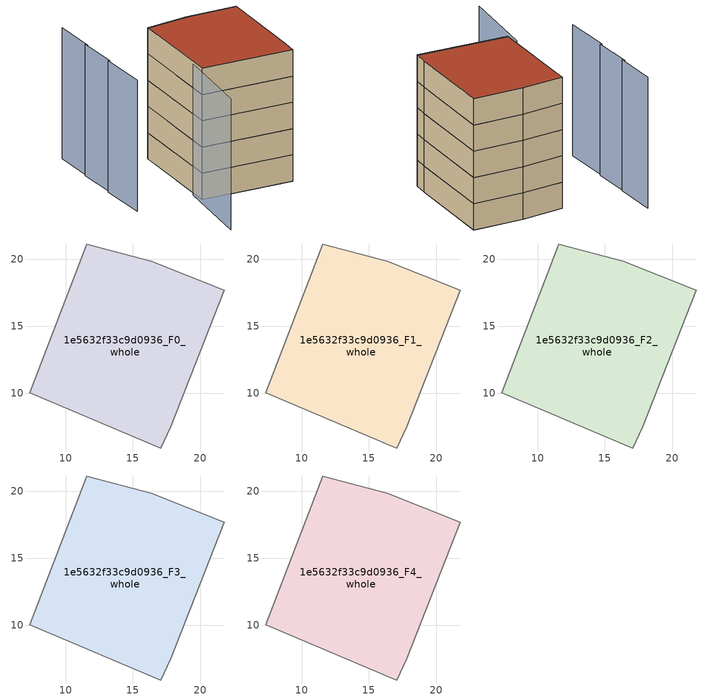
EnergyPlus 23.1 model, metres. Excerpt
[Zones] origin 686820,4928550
1e5632f33c9d0936_F0_whole
 floor ground (EU_floor_Construction): 17.81,7.51 21.81,17.7 16.34,19.84 11.56,21.12 7.3,10.03 17.08,5.92 z0
 wall adiabatic (EU_wall_Construction): 7.3,10.03 11.56,21.12 16.34,19.84 21.81,17.7 17.81,7.51 17.08,5.92 7.3,10.03 z0:3
1e5632f33c9d0936_F1_whole
 floor to 1e5632f33c9d0936_F0_whole (EU_floor_Construction): 17.8,7.51 21.81,17.7 16.34,19.84 11.56,21.12 7.29,10.03 17.08,5.92 z3
 wall adiabatic (EU_wall_Construction): 7.3,10.03 11.56,21.12 16.34,19.84 21.81,17.7 17.81,7.51 17.08,5.92 7.3,10.03 z3:6
1e5632f33c9d0936_F2_whole
 floor to 1e5632f33c9d0936_F1_whole (EU_floor_Construction): 17.8,7.51 21.81,17.7 16.34,19.84 11.56,21.12 7.29,10.03 17.08,5.92 z6
 wall adiabatic (EU_wall_Construction): 7.3,10.03 11.56,21.12 16.34,19.84 21.81,17.7 17.81,7.51 17.08,5.92 7.3,10.03 z6:9
1e5632f33c9d0936_F3_whole
 floor to 1e5632f33c9d0936_F2_whole (EU_floor_Construction): 17.8,7.51 21.81,17.7 16.34,19.84 11.56,21.12 7.29,10.03 17.08,5.92 z9
 wall adiabatic (EU_wall_Construction): 7.3,10.03 11.56,21.12 16.34,19.84 21.81,17.7 17.81,7.51 17.08,5.92 7.3,10.03 z9:12
1e5632f33c9d0936_F4_whole
 floor to 1e5632f33c9d0936_F3_whole (EU_floor_Construction): 17.8,7.51 21.81,17.7 16.34,19.84 11.56,21.12 7.29,10.03 17.08,5.92 z12
 wall adiabatic (EU_wall_Construction): 7.3,10.03 11.56,21.12 16.34,19.84 21.81,17.7 17.81,7.51 17.08,5.92 7.3,10.03 z12:15
 roof outside (EU_roof_Construction): 21.81,17.7 17.81,7.51 17.08,5.92 7.3,10.03 11.56,21.12 16.34,19.84 z15
shading: 3.3,2.71 7.51,11.43 / 5.79,27.93 4.09,22.95 / 2.4,18.76 0.61,13.22 / 4.08,23.33 2.59,18.7 z0:15
[Building]
EU S2 Campaign: North Axis=0; Terrain=City; Solar Distribution=FullExterior
[Site:Location]
Bologna: Latitude=44.5; Longitude=11.25; Time Zone=1; Elevation=37
[SizingPeriod:WeatherFileDays]
AnnualSizingPeriod: Begin Month=1; Begin Day of Month=1; End Month=12; End Day of Month=31; Day of Week for Start Day=Monday; Use Weather File Daylight Saving Period=No; Use Weather File Rain and Snow Indicators=No
[MATERIAL]
EU_InternalMass_Material: Roughness=MediumRough; Thickness=0.1; Conductivity=1; Density=1800; Specific Heat=900; Thermal Absorptance=0.9; Solar Absorptance=0.7; Visible Absorptance=0.7
[MATERIAL:NOMASS] Roughness=MediumRough; Thermal Absorptance=0.9; Solar Absorptance=0.7; Visible Absorptance=0.7
Name | Thermal Resistance
EU_wall_NoMass | 0.905828
EU_roof_NoMass | 0.37593
EU_floor_NoMass | 0.67114
[CONSTRUCTION]
EU_wall_Construction: EU_wall_NoMass
EU_roof_Construction: EU_roof_NoMass
EU_floor_Construction: EU_floor_NoMass
EU_InternalMass_Construction: EU_InternalMass_Material
[ZONE] Type=1; Multiplier=1; Ceiling Height=autocalculate; Volume=401.065; Floor Area=autocalculate; Part of Total Floor Area=Yes
1e5632f33c9d0936_F0_whole; 1e5632f33c9d0936_F1_whole; 1e5632f33c9d0936_F2_whole; 1e5632f33c9d0936_F3_whole; 1e5632f33c9d0936_F4_whole
[INTERNALMASS] Construction=EU_InternalMass_Construction; Surface Area=133.688
Name | Zone or ZoneList
1e5632f33c9d0936_F0_whole_EU_InternalMass | 1e5632f33c9d0936_F0_whole
1e5632f33c9d0936_F1_whole_EU_InternalMass | 1e5632f33c9d0936_F1_whole
1e5632f33c9d0936_F2_whole_EU_InternalMass | 1e5632f33c9d0936_F2_whole
1e5632f33c9d0936_F3_whole_EU_InternalMass | 1e5632f33c9d0936_F3_whole
1e5632f33c9d0936_F4_whole_EU_InternalMass | 1e5632f33c9d0936_F4_whole
[OTHEREQUIPMENT] Fuel Type=Electricity; Design Level Calculation Method=Watts/Area; Power per Zone Floor Area=1; Fraction Latent=0; Fraction Radiant=0; Fraction Lost=0; Carbon Dioxide Generation Rate=0; EndUse Subcategory=EU_Step8_InternalGains
Name | Zone or ZoneList or Space or SpaceList | Schedule
EU_Step8_InternalGain_1e5632f33c9d0936_F0_whole_f000 | 1e5632f33c9d0936_F0_whole | EU_Step8_GainSchedule_1e5632f33c9d0936_F0_whole_f000
EU_Step8_InternalGain_1e5632f33c9d0936_F1_whole_f000 | 1e5632f33c9d0936_F1_whole | EU_Step8_GainSchedule_1e5632f33c9d0936_F1_whole_f000
EU_Step8_InternalGain_1e5632f33c9d0936_F2_whole_f000 | 1e5632f33c9d0936_F2_whole | EU_Step8_GainSchedule_1e5632f33c9d0936_F2_whole_f000
EU_Step8_InternalGain_1e5632f33c9d0936_F3_whole_f000 | 1e5632f33c9d0936_F3_whole | EU_Step8_GainSchedule_1e5632f33c9d0936_F3_whole_f000
EU_Step8_InternalGain_1e5632f33c9d0936_F4_whole_f000 | 1e5632f33c9d0936_F4_whole | EU_Step8_GainSchedule_1e5632f33c9d0936_F4_whole_f000
[ZONEVENTILATION:DESIGNFLOWRATE] Schedule=EU_AlwaysOn; Design Flow Rate Calculation Method=AirChanges/Hour; Air Changes per Hour=0.73129; Ventilation Type=Natural; Fan Pressure Rise=0; Fan Total Efficiency=1; Constant Term Coefficient=1; Temperature Term Coefficient=0; Velocity Term Coefficient=0; Velocity Squared Term Coefficient=0; Minimum Indoor Temperature=-100; Maximum Indoor Temperature=100; Delta Temperature=-100; Minimum Outdoor Temperature=-100; Maximum Outdoor Temperature=100; Maximum Wind Speed=40
Name | Zone or ZoneList or Space or SpaceList
EU_ConstantAir_1e5632f33c9d0936_F0_whole | 1e5632f33c9d0936_F0_whole
EU_ConstantAir_1e5632f33c9d0936_F1_whole | 1e5632f33c9d0936_F1_whole
EU_ConstantAir_1e5632f33c9d0936_F2_whole | 1e5632f33c9d0936_F2_whole
EU_ConstantAir_1e5632f33c9d0936_F3_whole | 1e5632f33c9d0936_F3_whole
EU_ConstantAir_1e5632f33c9d0936_F4_whole | 1e5632f33c9d0936_F4_whole
[HVACTEMPLATE:THERMOSTAT] Constant Heating Setpoint=20; Constant Cooling Setpoint=50
EU_HeatOnly_1e5632f33c9d0936_F0_whole; EU_HeatOnly_1e5632f33c9d0936_F1_whole; EU_HeatOnly_1e5632f33c9d0936_F2_whole; EU_HeatOnly_1e5632f33c9d0936_F3_whole; EU_HeatOnly_1e5632f33c9d0936_F4_whole
[HVACTEMPLATE:ZONE:IDEALLOADSAIRSYSTEM] System Availability Schedule=EU_AlwaysOn; Maximum Heating Supply Air Temperature=50; Minimum Cooling Supply Air Temperature=13; Maximum Heating Supply Air Humidity Ratio=0.0156; Minimum Cooling Supply Air Humidity Ratio=0.0077; Heating Limit=NoLimit; Cooling Limit=NoLimit; Heating Availability Schedule=EU_AlwaysOn; Cooling Availability Schedule=EU_CoolingOff; Dehumidification Control Type=ConstantSensibleHeatRatio; Cooling Sensible Heat Ratio=0.7; Dehumidification Setpoint=60; Humidification Control Type=None; Humidification Setpoint=30; Outdoor Air Method=None; Outdoor Air Flow Rate per Person=0.00944; Outdoor Air Flow Rate per Zone Floor Area=0; Outdoor Air Flow Rate per Zone=0; Demand Controlled Ventilation Type=None; Outdoor Air Economizer Type=NoEconomizer; Heat Recovery Type=None; Sensible Heat Recovery Effectiveness=0.7; Latent Heat Recovery Effectiveness=0.65
Name | Template Thermostat
1e5632f33c9d0936_F0_whole | EU_HeatOnly_1e5632f33c9d0936_F0_whole
1e5632f33c9d0936_F1_whole | EU_HeatOnly_1e5632f33c9d0936_F1_whole
1e5632f33c9d0936_F2_whole | EU_HeatOnly_1e5632f33c9d0936_F2_whole
1e5632f33c9d0936_F3_whole | EU_HeatOnly_1e5632f33c9d0936_F3_whole
1e5632f33c9d0936_F4_whole | EU_HeatOnly_1e5632f33c9d0936_F4_whole
[SIZING:ZONE] Zone Cooling Design Supply Air Temperature Input Method=SupplyAirTemperature; Zone Cooling Design Supply Air Temperature=13; Zone Heating Design Supply Air Temperature Input Method=SupplyAirTemperature; Zone Heating Design Supply Air Temperature=50; Zone Cooling Design Supply Air Humidity Ratio=0.008; Zone Heating Design Supply Air Humidity Ratio=0.008; Cooling Design Air Flow Method=DesignDay; Cooling Design Air Flow Rate=0; Cooling Minimum Air Flow per Zone Floor Area=0.000762; Cooling Minimum Air Flow=0; Cooling Minimum Air Flow Fraction=0.2; Heating Design Air Flow Method=DesignDay; Heating Design Air Flow Rate=0; Heating Maximum Air Flow per Zone Floor Area=0.002032; Heating Maximum Air Flow=0.141576; Heating Maximum Air Flow Fraction=0.3; Account for Dedicated Outdoor Air System=No; Dedicated Outdoor Air System Control Strategy=NeutralSupplyAir; Dedicated Outdoor Air Low Setpoint Temperature for Design=autosize; Dedicated Outdoor Air High Setpoint Temperature for Design=autosize; Zone Load Sizing Method=Sensible Load Only No Latent Load; Zone Latent Cooling Design Supply Air Humidity Ratio Input Method=HumidityRatioDifference; Zone Cooling Design Supply Air Humidity Ratio Difference=0.005; Zone Latent Heating Design Supply Air Humidity Ratio Input Method=HumidityRatioDifference; Zone Humidification Design Supply Air Humidity Ratio Difference=0.005
1e5632f33c9d0936_F0_whole; 1e5632f33c9d0936_F1_whole; 1e5632f33c9d0936_F2_whole; 1e5632f33c9d0936_F3_whole; 1e5632f33c9d0936_F4_whole
[SCHEDULE:CONSTANT]
Name | Hourly Value
EU_AlwaysOn | 1
EU_CoolingOff | 0
[SCHEDULE:FILE] Column Number=1; Rows to Skip at Top=0; Number of Hours of Data=8760; Column Separator=Comma; Interpolate to Timestep=No; Minutes per Item=60; Adjust Schedule for Daylight Savings=Yes
Name | File
EU_Step8_GainSchedule_1e5632f33c9d0936_F0_whole_f000 | ../../schedules/1e5632f33c9d0936/1e5632f33c9d0936_F0_whole_f000_gain.csv
EU_Step8_GainSchedule_1e5632f33c9d0936_F1_whole_f000 | ../../schedules/1e5632f33c9d0936/1e5632f33c9d0936_F1_whole_f000_gain.csv
EU_Step8_GainSchedule_1e5632f33c9d0936_F2_whole_f000 | ../../schedules/1e5632f33c9d0936/1e5632f33c9d0936_F2_whole_f000_gain.csv
EU_Step8_GainSchedule_1e5632f33c9d0936_F3_whole_f000 | ../../schedules/1e5632f33c9d0936/1e5632f33c9d0936_F3_whole_f000_gain.csv
EU_Step8_GainSchedule_1e5632f33c9d0936_F4_whole_f000 | ../../schedules/1e5632f33c9d0936/1e5632f33c9d0936_F4_whole_f000_gain.csv
